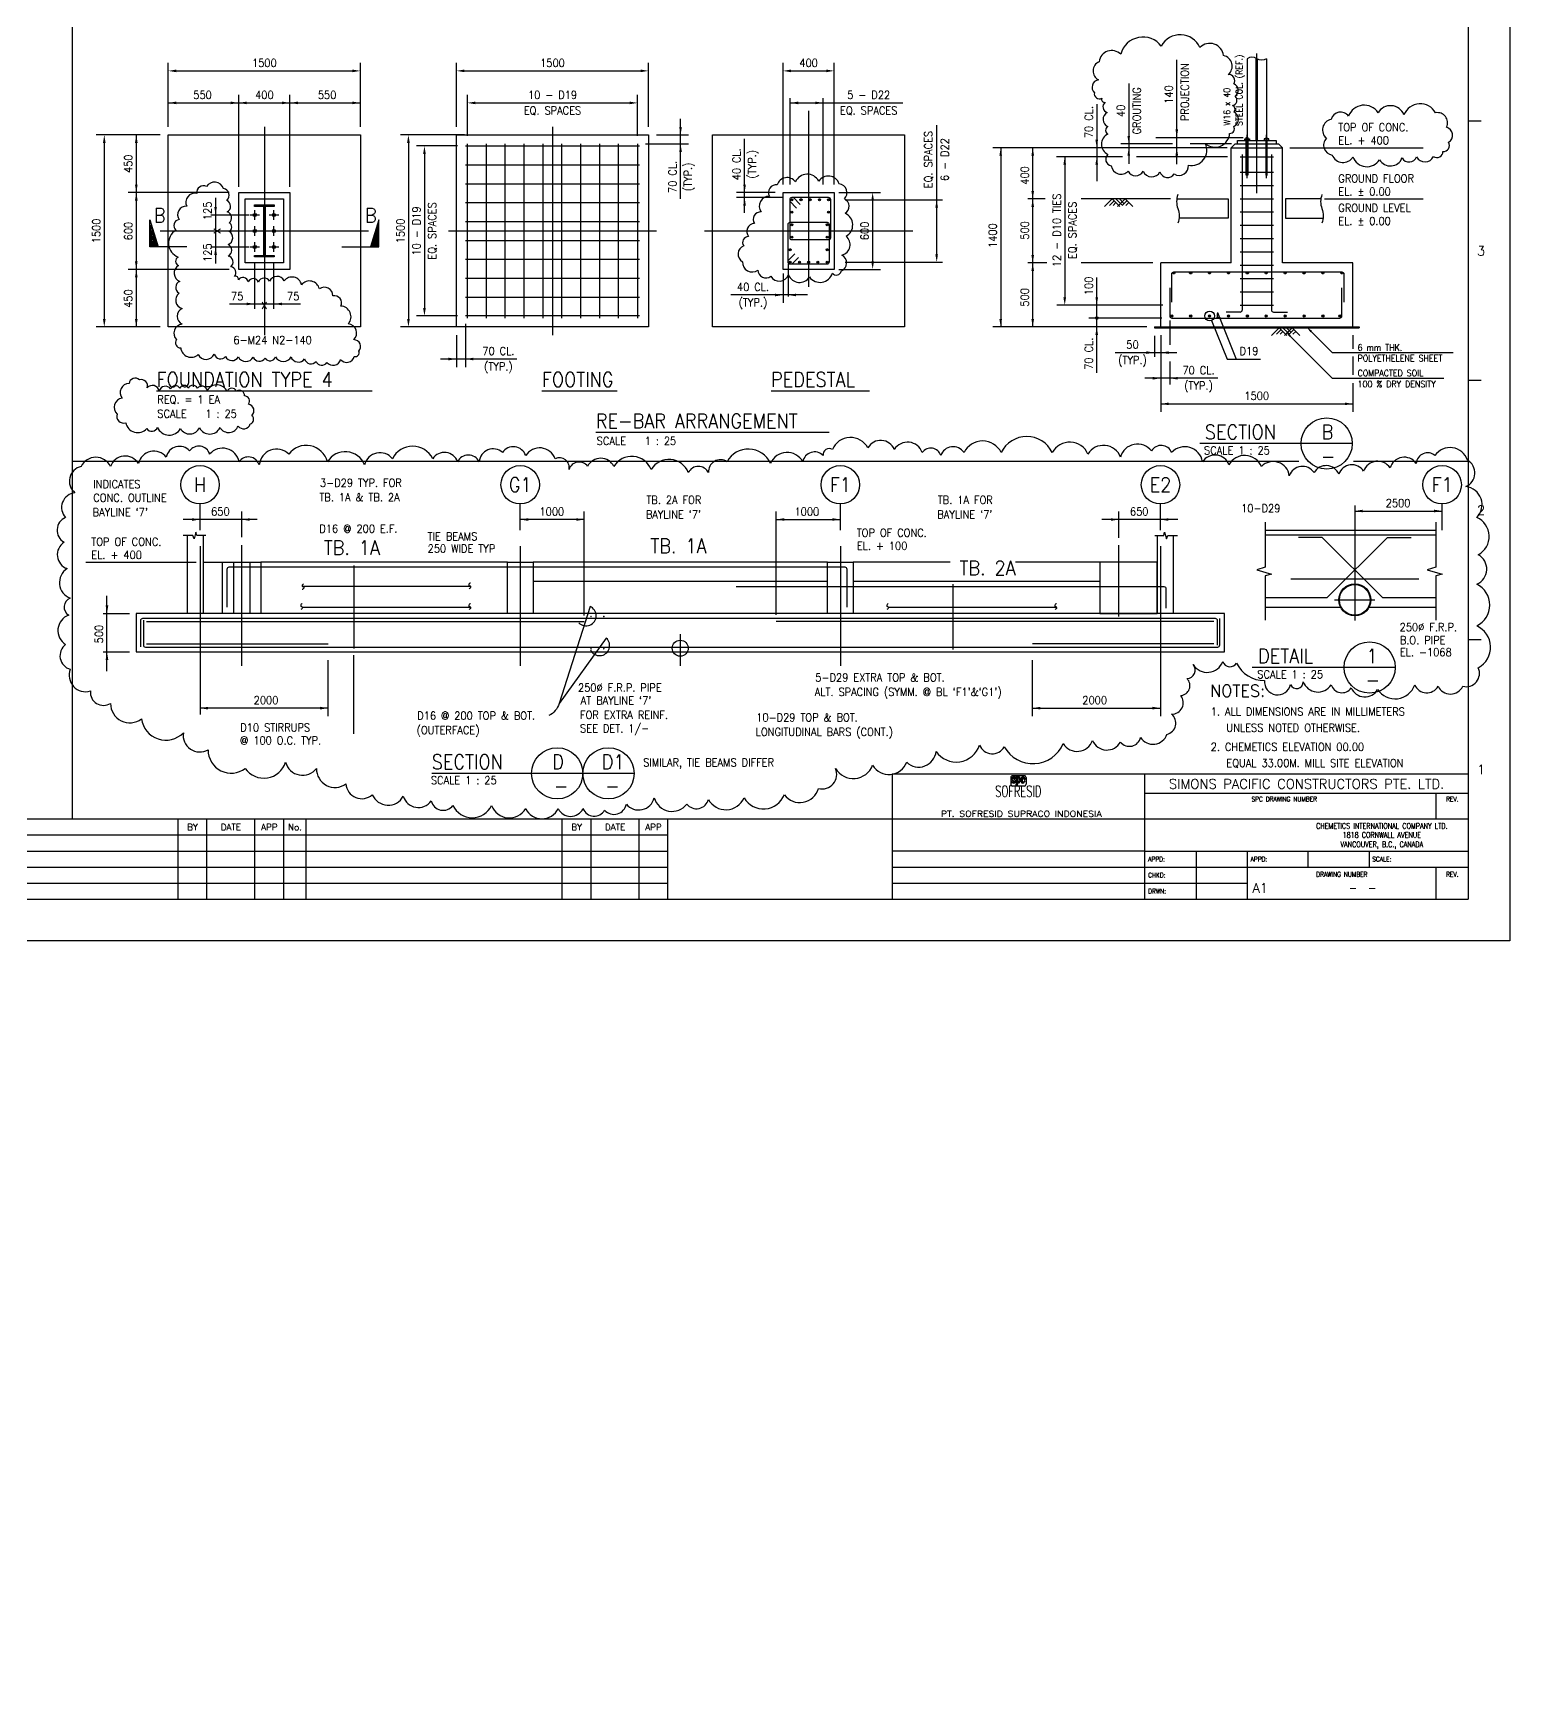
# Model space of a CAD drawing. Extents: x 0 to 84100, y -23336 to 59400.
# Drawn here: x 37971 to 84100, y -23336 to 28351 of the extents above; entities that cross this region are included whole.
import ezdxf
from ezdxf.enums import TextEntityAlignment as Align

# ---------------------------------------------------------------- set-up
doc = ezdxf.new("R2010")
doc.units = 0
doc.header["$LTSCALE"] = 2500
for name, pattern in [('CENTER', [0]), ('HIDDEN', [0]), ('HIDDEN2', [0]), ('PHANTOM', [0]), ('PHANTOM2', [0])]:
    doc.linetypes.add(name, pattern=pattern)
doc.layers.get('0').update_dxf_attribs({"linetype": 'CONTINUOUS'})
for name, color, linetype in [('AS', 7, 'CENTER'), ('BEAM', 7, 'CONTINUOUS'), ('BORDER', 7, 'CONTINUOUS'), ('C-LINE', 7, 'CENTER'), ('CUTLINE', 7, 'CONTINUOUS'), ('DIM', 6, 'CONTINUOUS'), ('REVCLOUD', 7, 'CONTINUOUS'), ('STREAMS', 7, 'CONTINUOUS')]:
    doc.layers.add(name, color=color, linetype=linetype)
doc.styles.get("Standard").update_dxf_attribs({"font": 'romans', "width": 0.8})

msp = doc.modelspace()

# ---------------------------------------------------------------- linework, layer by layer
at = {"color": 0, "linetype": 'PHANTOM2'}
for p, q in [((75890, 27551), (75890, 24891)), ((76499, 27551), (76499, 24891))]:
    msp.add_line(p, q, dxfattribs=at)
at = {"color": 0, "linetype": 'HIDDEN'}
for p, q in [((76175, 24991), (76175, 27562)), ((76215, 24991), (76215, 27539)), ((75595, 24891), (75595, 24991)), ((75595, 24991), (76795, 24991)), ((76795, 24991), (76795, 24891))]:
    msp.add_line(p, q, dxfattribs=at)
at = {"color": 0}
for p, q in [((51475, 24827), (56915, 24827)), ((51539, 19451), (51539, 24891)), ((52129, 19451), (52129, 24891)), ((52719, 19451), (52719, 24891)), ((53309, 19451), (53309, 24891)), ((53900, 19451), (53900, 24891)), ((54490, 19451), (54490, 24891)), ((55080, 19451), (55080, 24891)), ((55671, 19451), (55671, 24891)), ((56261, 19451), (56261, 24891)), ((56851, 24891), (56851, 19451)), ((75395, 24771), (75515, 24891)), ((75515, 24891), (76875, 24891)), ((76995, 24771), (76875, 24891)), ((75395, 24771), (76995, 24771)), ((75395, 21171), (75395, 24771)), ((75675, 24491), (76715, 24491)), ((75739, 24555), (75739, 19699)), ((76651, 24555), (76651, 19699)), ((76995, 21171), (76995, 24771)), ((51475, 24237), (56915, 24237)), ((75675, 24011), (76715, 24011)), ((51475, 23646), (56915, 23646)), ((75675, 23595), (76715, 23595)), ((51475, 23056), (56915, 23056)), ((61817, 22885), (61605, 23097)), ((61931, 22999), (61719, 23211)), ((71593, 22971), (71736, 23114)), ((71706, 22971), (71793, 23058)), ((71976, 22987), (71793, 23171)), ((72033, 23044), (71906, 23171)), ((71993, 22971), (72136, 23114)), ((72106, 22971), (72193, 23058)), ((75675, 23179), (76715, 23179)), ((75675, 22763), (76715, 22763)), ((51475, 22466), (56915, 22466)), ((75675, 22347), (76715, 22347)), ((51475, 21875), (56915, 21875)), ((75675, 21931), (76715, 21931)), ((51475, 21285), (56915, 21285)), ((61767, 21457), (61555, 21245)), ((61881, 21343), (61669, 21131)), ((75675, 21515), (76715, 21515)), ((51475, 20695), (56915, 20695)), ((73195, 19171), (73195, 21171)), ((75395, 21171), (73195, 21171)), ((75675, 21099), (76715, 21099)), ((75675, 20683), (76715, 20683)), ((79195, 21171), (76995, 21171)), ((79195, 19171), (79195, 21171)), ((75675, 20267), (76715, 20267)), ((51475, 20104), (56915, 20104)), ((75675, 19851), (76715, 19851)), ((56915, 19515), (51475, 19515)), ((72995, 19171), (79395, 19171)), ((72995, 19171), (72995, 19147)), ((72995, 19147), (79395, 19147)), ((75675, 19635), (75239, 19635)), ((76715, 19635), (77151, 19635)), ((77193, 18963), (77009, 19147)), ((77249, 19020), (77122, 19147)), ((79395, 19171), (79395, 19147)), ((79395, 19171), (79395, 19147)), ((76809, 18947), (76953, 19090)), ((76922, 18947), (77009, 19034)), ((77209, 18947), (77353, 19090)), ((77322, 18947), (77409, 19034)), ((48563, 17171), (41826, 17171)), ((56211, 17171), (53862, 17171)), ((64097, 17171), (61020, 17171)), ((62839, 15877), (55550, 15877)), ((78236, 12599), (77492, 12599)), ((80116, 10719), (78236, 12599)), ((78393, 10719), (80273, 12599)), ((80273, 12599), (81017, 12599)), ((52786, 11825), (45086, 11825)), ((47993, 11717), (47993, 9126)), ((62786, 11825), (53586, 11825)), ((71286, 11225), (63586, 11225)), ((66701, 11142), (66701, 9102)), ((77255, 11307), (81255, 11307))]:
    msp.add_line(p, q, dxfattribs=at)
at = {"color": 0, "linetype": 'HIDDEN2'}
for p, q in [((66613, 11825), (63586, 11825)), ((71286, 11825), (68654, 11825)), ((62786, 11225), (53586, 11225))]:
    msp.add_line(p, q, dxfattribs=at)
at = {"color": 0}
for points in [[(71648, 24205, 0.625), (72176, 24036, 0.625), (72641, 24036, 0.625), (73170, 24014, 0.625), (73614, 23951, 0.625), (74057, 24226, 0.625), (74586, 24902, 0.625), (75346, 25219, 0.625), (75473, 25430, 0.625), (75473, 25895, 0.625), (75431, 26085, 0.625), (75516, 26381, 0.625), (75473, 26761, 0.625), (75304, 27057, 0.625), (75156, 27648, 0.625), (74417, 27902, 0.625), (73212, 27944, 0.625), (71944, 27690, 0.625), (71268, 27458, 0.625), (71247, 26888, 0.625), (71120, 26486, 0.625), (71352, 26317, 0.625), (71458, 26190, 0.625), (71521, 25874, 0.625), (71542, 25430, 0.625), (71542, 25197, 0.625), (71542, 24564, 0.625)], [(81187, 24485, 0.625), (81710, 24496, 0.625), (82005, 24655, 0.625), (82187, 24939, 0.625), (82119, 25417, 0.625), (81778, 25860, 0.625), (80789, 25803, 0.625), (79982, 25860, 0.625), (79061, 25758, 0.625), (78516, 25655, 0.625), (78368, 25064, 0.625), (78550, 24542, 0.625), (79198, 24485, 0.625), (80027, 24394, 0.625), (80732, 24451, 0.625)], [(61669, 21899), (62821, 21899, 0.414214), (62885, 21963), (62885, 23147, 0.414214), (62821, 23211), (61669, 23211, 0.414214), (61605, 23147), (61605, 21963, 0.414214)], [(61619, 22443), (62771, 22443, -0.414214), (62835, 22379), (62835, 21195, -0.414214), (62771, 21131), (61619, 21131, -0.414214), (61555, 21195), (61555, 22379, -0.414214)]]:
    msp.add_lwpolyline(points, format="xyb", close=True, dxfattribs=at)
at = {"color": 0, "linetype": 'PHANTOM2'}
msp.add_lwpolyline([(76499, 27551, -0.286168), (76195, 27551, 0.286168), (75890, 27551, 0.286168)], format="xyb", dxfattribs=at)
at = {"color": 0}
for points in [[(48195, 25171), (48195, 19171), (42195, 19171), (42195, 25171)], [(57195, 25171), (57195, 19171), (51195, 19171), (51195, 25171)], [(65195, 25171), (65195, 19171), (59195, 19171), (59195, 25171)], [(75962, 24995), (75818, 24995), (75818, 25043), (75962, 25043)], [(75866, 23909), (75866, 25091), (75914, 25091), (75914, 23909)], [(76427, 24995), (76571, 24995), (76571, 25043), (76427, 25043)], [(76523, 23909), (76523, 25091), (76475, 25091), (76475, 23909)], [(44395, 23371), (45995, 23371), (45995, 20971), (44395, 20971)], [(61395, 23371), (62995, 23371), (62995, 20971), (61395, 20971)], [(44890, 21358), (44890, 21402), (45175, 21402), (45175, 22939), (44890, 22939), (44890, 22984), (45499, 22984), (45499, 22939), (45215, 22939), (45215, 21402), (45499, 21402), (45499, 21358)], [(41844, 21696), (41644, 21696), (41644, 22353)], [(48545, 21696), (48745, 21696), (48745, 22353)], [(41810, 21721), (41669, 21721), (41669, 22185)], [(41776, 21746), (41694, 21746), (41694, 22017)], [(41743, 21771), (41719, 21771), (41719, 21849)], [(48579, 21721), (48720, 21721), (48720, 22185)], [(48613, 21746), (48695, 21746), (48695, 22017)], [(48647, 21771), (48670, 21771), (48670, 21849)], [(45086, 10225), (43886, 10225), (43886, 11825), (45086, 11825)], [(53586, 11825), (53586, 10225), (52786, 10225), (52786, 11825)], [(63586, 11825), (63586, 10225), (62786, 10225), (62786, 11825)], [(71286, 10225), (73086, 10225), (73086, 11825), (71286, 11825)], [(41186, 9025), (75186, 9025), (75186, 10225), (41186, 10225)]]:
    msp.add_lwpolyline(points, close=True, dxfattribs=at)
for points in [[(73727, 23305, 0.175093), (73727, 22871, -0.175721), (73727, 22413)], [(78227, 23305, 0.175093), (78227, 22871, -0.175721), (78227, 22413)], [(73539, 19951), (73539, 20827, -0.414214), (73603, 20891), (78851, 20891, -0.414214), (78915, 20827), (78915, 19951)], [(73475, 20391), (73475, 19515, 0.414214), (73539, 19451), (78787, 19451, 0.414214), (78851, 19515), (78851, 20391)], [(44036, 10425), (44036, 11611, -0.414214), (44100, 11675), (63322, 11675, -0.414214), (63386, 11611), (63386, 10425)], [(46421, 11146, 0.125458), (46392, 11132, 0.128154), (46374, 11106, 0.474289), (46400, 11062, -0.452031), (46428, 11017, -0.127274), (46410, 10988, -0.126124), (46380, 10970)], [(51630, 11175, 0.125458), (51601, 11160, 0.128154), (51582, 11134, 0.474289), (51608, 11090, -0.452031), (51637, 11046, -0.127274), (51619, 11016, -0.126124), (51589, 10998)], [(59934, 11065), (73292, 11065, -0.414214), (73356, 11001), (73356, 10385)], [(46379, 10525, 0.125458), (46349, 10510, 0.128154), (46331, 10484, 0.474289), (46357, 10440, -0.452031), (46385, 10396, -0.127274), (46368, 10366, -0.126124), (46338, 10348)], [(51630, 10525, 0.125458), (51601, 10510, 0.128154), (51582, 10484, 0.474289), (51608, 10440, -0.452031), (51637, 10396, -0.127274), (51619, 10366, -0.126124), (51589, 10348)], [(64684, 10525, 0.125458), (64655, 10510, 0.128154), (64636, 10484, 0.474289), (64662, 10440, -0.452031), (64691, 10396, -0.127274), (64673, 10366, -0.126124), (64643, 10348)], [(69935, 10525, 0.125458), (69906, 10510, 0.128154), (69888, 10484, 0.474289), (69914, 10440, -0.452031), (69942, 10396, -0.127274), (69924, 10366, -0.126124), (69894, 10348)], [(76460, 10719), (78393, 10719, 0.473589)], [(80116, 10719), (81785, 10719, 0.473589)], [(41336, 9185), (41336, 10011, -0.414214), (41400, 10075), (74892, 10075, -0.414214), (74956, 10011), (74956, 9235)], [(41416, 10015), (41416, 9239, 0.414214), (41480, 9175), (74972, 9175, 0.414214), (75036, 9239), (75036, 10065)], [(68567, 5153, 0.414214), (68511, 5097, 0.414214)], [(68511, 4890, 0.414214), (68567, 4834, 0.414214)], [(68542, 5083, 0.26498), (68552, 5039, 0.26498)], [(68599, 5122, 0.349597), (68542, 5083, 0.349597)], [(68542, 4941, 0.150766), (68601, 4925, 0.150766)], [(68550, 4988, 0.425066), (68610, 4956, 0.425066)], [(68651, 5057, 0.393634), (68592, 5091, 0.643417), (68586, 5072, 0.643417)], [(68657, 5107, 0.154381), (68599, 5122, 0.154381)], [(68601, 4925, 0.349597), (68659, 4964, 0.349597)], [(68610, 4956, 0.579326), (68615, 4975, 0.639096)], [(68659, 4964, 0.26498), (68648, 5008, 0.26498)], [(68670, 4868, 0.207093), (68674, 4877, 0.207093)], [(68723, 5098, 0.026514), (68713, 5096, 0.024362)], [(68750, 4927, 0.031833), (68713, 4927, 0.031119)], [(68750, 5122, 0.083639), (68714, 5109, 0.083639)], [(68714, 4959, 0.613778), (68739, 4946, 0.613778)], [(68714, 4876, 0.207392), (68718, 4868, 0.207392)], [(68734, 5097, 0.153806), (68723, 5098, 0.153806)], [(68739, 4946, 0.087388), (68744, 4951, 0.087388)], [(68759, 5078, 0.14965), (68742, 5093, 0.14965)], [(68744, 4951, 0.341258), (68759, 5078, 0.341258)], [(68764, 5120, 0.153806), (68750, 5122, 0.153806)], [(68750, 4927, 0.213092), (68775, 4936, 0.213092)], [(68795, 5097, 0.14965), (68774, 5115, 0.14965)], [(68775, 4936, 0.347223), (68795, 5097, 0.347223)], [(68891, 5123, 0.332128), (68824, 5050, 0.332128)], [(68824, 5050, 0.054137), (68832, 4969, 0.054137)], [(68832, 4969, 0.047892), (68834, 4960, 0.047892)], [(68840, 4946, 0.150187), (68849, 4936, 0.150187)], [(68849, 4936, 0.338357), (68922, 4941, 0.338357)], [(68869, 5082, 0.114389), (68874, 4966, 0.117839)], [(68919, 5088, 0.599138), (68869, 5082, 0.795552)], [(68874, 4966, 0.447603), (68908, 4962, 0.447603)], [(68962, 5063, 0.326494), (68891, 5123, 0.338152)], [(68908, 4962, 0.098799), (68947, 4996, 0.098799)], [(68919, 5063, 0.101518), (68919, 5088, 0.101518)], [(68919, 5063, 1.225978), (68962, 5063, 1.225978)], [(68922, 4941, 0.071671), (68958, 4993, 0.071671)], [(68989, 5097, 0.414214), (68933, 5153, 0.414214)], [(68933, 4834, 0.414214), (68989, 4890, 0.414214)]]:
    msp.add_lwpolyline(points, format="xyb", dxfattribs=at)
at = {"color": 0, "linetype": 'HIDDEN'}
msp.add_lwpolyline([(44595, 23171), (45795, 23171), (45795, 21171), (44595, 21171)], close=True, dxfattribs=at)
at = {"color": 0}
for points in [[(71440, 22931), (71680, 23171), (71920, 22931)], [(71840, 22931), (72080, 23171), (72320, 22931)], [(42770, 21671), (41619, 21671), (41619, 22521), (41878, 21671)], [(47619, 21671), (48770, 21671), (48770, 22521), (48512, 21671)], [(76656, 18907), (76896, 19147), (77136, 18907)], [(77056, 18907), (77296, 19147), (77536, 18907)], [(81785, 12819), (76460, 12819)], [(76460, 12679), (81785, 12679)], [(46381, 11075), (51633, 11075)], [(46381, 10425), (51633, 10425)], [(64686, 10425), (69938, 10425)], [(76460, 10419), (78810, 10419)], [(79700, 10419), (81785, 10419)], [(41515, 9975), (55186, 9975)], [(74857, 9975), (61186, 9975)], [(41516, 9275), (47186, 9275)], [(74856, 9275), (69186, 9275)], [(68511, 5097), (68511, 4890)], [(68551, 4987), (68541, 4987)], [(68542, 4988), (68542, 4940)], [(68552, 5039), (68566, 5024)], [(68566, 5023), (68615, 4974)], [(68933, 5153), (68567, 5153)], [(68933, 4834), (68567, 4834)], [(68635, 5024), (68586, 5073)], [(68648, 5008), (68635, 5024)], [(68657, 5108), (68651, 5057)], [(68714, 5123), (68661, 5091)], [(68662, 5091), (68674, 5080)], [(68662, 4860), (68670, 4868)], [(68726, 4860), (68662, 4860)], [(68674, 5080), (68674, 4877)], [(68714, 5124), (68714, 5108)], [(68714, 5096), (68714, 4959)], [(68714, 4927), (68714, 4876)], [(68726, 4860), (68718, 4868)], [(68734, 5097), (68742, 5093)], [(68764, 5120), (68774, 5115)], [(68834, 4960), (68840, 4946)], [(68947, 4996), (68958, 4993)], [(68989, 5097), (68989, 4890)]]:
    msp.add_lwpolyline(points, dxfattribs=at)
at = {"color": 0, "linetype": 'HIDDEN'}
for points in [[(73695, 23171), (75295, 23171), (75295, 22571), (73764, 22571)], [(78195, 23171), (77095, 23171), (77095, 22571), (78264, 22571)]]:
    msp.add_lwpolyline(points, dxfattribs=at)
at = {"color": 0, "const_width": 24.8}
for points in [[(55385, 10128, 1), (55410, 10128, 1)], [(55785, 10128, 1), (55810, 10128, 1)], [(55385, 9121, -1), (55410, 9121, -1)], [(55785, 9121, -1), (55810, 9121, -1)]]:
    msp.add_lwpolyline(points, format="xyb", close=True, dxfattribs=at)
at = {"color": 0, "linetype": 'PHANTOM'}
for points in [[(57985, -11336)], [(62521, -11336)], [(66415, -11336)], [(55758, -12679)], [(67758, -12679)], [(55758, -16573)], [(67758, -16573)], [(55758, -21109)], [(67758, -21109)], [(57985, -23336)], [(62521, -23336)], [(66415, -23336)]]:
    msp.add_lwpolyline(points, dxfattribs=at)
at = {"color": 0}
for centre, radius in [((61669, 23147), 32), ((61669, 23147), 32), ((61669, 22756), 32), ((61669, 22756), 32), ((61669, 23147), 17), ((61669, 23147), 17), ((61669, 22756), 17), ((61669, 22756), 17), ((61957, 23147), 32), ((61957, 23147), 32), ((61957, 23147), 17), ((61957, 23147), 17), ((62245, 23147), 32), ((62245, 23147), 32), ((62245, 23147), 17), ((62245, 23147), 17), ((62533, 23147), 32), ((62533, 23147), 32), ((62533, 23147), 17), ((62533, 23147), 17), ((62821, 23147), 32), ((62821, 23147), 32), ((62821, 22756), 32), ((62821, 22756), 32), ((62821, 23147), 17), ((62821, 23147), 17), ((62821, 22756), 17), ((62821, 22756), 17), ((44895, 22671), 50), ((45494, 22671), 50), ((61669, 22366), 32), ((61669, 22366), 32), ((61669, 22366), 17), ((61669, 22366), 17), ((62771, 22366), 32), ((62771, 22366), 32), ((62771, 22366), 17), ((62771, 22366), 17), ((44895, 22171), 50), ((44895, 21671), 50), ((45494, 22171), 50), ((45494, 21671), 50), ((61669, 21976), 32), ((61669, 21976), 32), ((61669, 21976), 17), ((61669, 21976), 17), ((62771, 21976), 32), ((62771, 21976), 32), ((62771, 21976), 17), ((62771, 21976), 17), ((61619, 21585), 32), ((61619, 21585), 32), ((61619, 21195), 32), ((61619, 21195), 32), ((61619, 21585), 17), ((61619, 21585), 17), ((61619, 21195), 17), ((61619, 21195), 17), ((61907, 21195), 32), ((61907, 21195), 32), ((61907, 21195), 17), ((61907, 21195), 17), ((62195, 21195), 32), ((62195, 21195), 32), ((62195, 21195), 17), ((62195, 21195), 17), ((62483, 21195), 32), ((62483, 21195), 32), ((62483, 21195), 17), ((62483, 21195), 17), ((62771, 21585), 32), ((62771, 21585), 32), ((62771, 21195), 32), ((62771, 21195), 32), ((62771, 21585), 17), ((62771, 21585), 17), ((62771, 21195), 17), ((62771, 21195), 17), ((73603, 20859), 32), ((73603, 20859), 12), ((74128, 20859), 32), ((74128, 20859), 12), ((74718, 20859), 32), ((74718, 20859), 12), ((75309, 20859), 32), ((75309, 20859), 12), ((75899, 20859), 32), ((75899, 20859), 12), ((76489, 20859), 32), ((76489, 20859), 12), ((77080, 20859), 32), ((77080, 20859), 12), ((77670, 20859), 32), ((77670, 20859), 12), ((78260, 20859), 32), ((78260, 20859), 12), ((78851, 20859), 32), ((78851, 20859), 12), ((74719, 19515), 152), ((73539, 19515), 32), ((73539, 19515), 12), ((74129, 19515), 32), ((74129, 19515), 12), ((74719, 19515), 32), ((74719, 19515), 12), ((75309, 19515), 32), ((75309, 19515), 12), ((75900, 19515), 32), ((75900, 19515), 12), ((76490, 19515), 32), ((76490, 19515), 12), ((77080, 19515), 32), ((77080, 19515), 12), ((77671, 19515), 32), ((77671, 19515), 12), ((78261, 19515), 32), ((78261, 19515), 12), ((78787, 19515), 32), ((78787, 19515), 12), ((43186, 14243), 600), ((53186, 14243), 600), ((63186, 14243), 600), ((73186, 14243), 600), ((81983, 14243), 600)]:
    msp.add_circle(centre, radius, dxfattribs=at)
for centre, radius, start, end in [((75675, 19699), 64, 270, 0), ((76715, 19699), 64, 180, 270), ((68669, 5024), 104, 314.555, 314.5571)]:
    msp.add_arc(centre, radius, start, end, dxfattribs=at)
at = {"layer": 'AS', "color": 0}
for p, q in [((76195, 23353), (76195, 27715)), ((62195, 25921), (62195, 20421)), ((45195, 25421), (45195, 18921)), ((54195, 25421), (54195, 18921)), ((75890, 23816), (75890, 25171)), ((76499, 23816), (76499, 25171)), ((41945, 22171), (48445, 22171)), ((50945, 22171), (57445, 22171)), ((58945, 22171), (65445, 22171)), ((43186, 12325), (43186, 7070)), ((44486, 8586), (44486, 12355)), ((53186, 12325), (53186, 8586)), ((63186, 12325), (63186, 8586)), ((73186, 12325), (73186, 7018)), ((58186, 9573), (58186, 8586))]:
    msp.add_line(p, q, dxfattribs=at)
at = {"layer": 'AS', "color": 0, "linetype": 'HIDDEN'}
msp.add_line((71886, 10125), (71886, 12355), dxfattribs=at)
at = {"layer": 'BEAM', "color": 0, "linetype": 'HIDDEN2'}
for p, q in [((42786, 12663), (42786, 10225)), ((43286, 12663), (43286, 10225)), ((43286, 11825), (43886, 11825))]:
    msp.add_line(p, q, dxfattribs=at)
at = {"layer": 'BEAM', "color": 0}
for p, q in [((73086, 12663), (73086, 10225)), ((73586, 12663), (73586, 10225)), ((44236, 11825), (44236, 10225)), ((44736, 11825), (44736, 10225))]:
    msp.add_line(p, q, dxfattribs=at)
for points in [[(43362, 12662), (43086, 12662), (43057, 12765), (43001, 12555), (42957, 12662), (42656, 12662)], [(73010, 12662), (73287, 12662), (73315, 12765), (73371, 12555), (73415, 12662), (73717, 12662)]]:
    msp.add_lwpolyline(points, dxfattribs=at)
at = {"layer": 'BORDER', "color": 0}
for p, q in [((82800, 58100), (82800, 1300)), ((83200, 25600), (82800, 25600)), ((83200, 17500), (82800, 17500)), ((83200, 9400), (82800, 9400)), ((64800, 5200), (64800, 1300)), ((82800, 5200), (64800, 5200)), ((72700, 1300), (72700, 5200)), ((82800, 4600), (72700, 4600)), ((81800, 3800), (81800, 4600)), ((82800, 3800), (2600, 3800)), ((42500, 1300), (42500, 3800)), ((43400, 1300), (43400, 3800)), ((44900, 1300), (44900, 3800)), ((45800, 1300), (45800, 3800)), ((46500, 1300), (46500, 3800)), ((54500, 1300), (54500, 3800)), ((55400, 1300), (55400, 3800)), ((56900, 1300), (56900, 3800)), ((57800, 1300), (57800, 3800)), ((57800, 3300), (2600, 3300)), ((2600, 2800), (57800, 2800)), ((72700, 2800), (64800, 2800)), ((72700, 2800), (82800, 2800)), ((74300, 2800), (74300, 1300)), ((75900, 2300), (75900, 2800)), ((77800, 2300), (77800, 2800)), ((79700, 2800), (79700, 2300)), ((2600, 2300), (57800, 2300)), ((64800, 2300), (75900, 2300)), ((75900, 2300), (82800, 2300)), ((75900, 1300), (75900, 2300)), ((81800, 1300), (81800, 2300)), ((2600, 1800), (57800, 1800)), ((64800, 1800), (75900, 1800)), ((2600, 1300), (82800, 1300))]:
    msp.add_line(p, q, dxfattribs=at)
at = {"layer": 'C-LINE', "color": 0}
for p, q in [((79255, 13596), (79255, 10000)), ((78621, 10647), (79885, 10647))]:
    msp.add_line(p, q, dxfattribs=at)
at = {"layer": 'CUTLINE', "color": 0}
msp.add_lwpolyline([(0, 0), (0, 59400), (84100, 59400), (84100, 0)], close=True, dxfattribs=at)
at = {"layer": 'DIM', "color": 0}
for p, q in [((39195, 34700), (39195, 3800)), ((42195, 25421), (42195, 27421)), ((48195, 25421), (48195, 27421)), ((51195, 25421), (51195, 27421)), ((57195, 25421), (57195, 27421)), ((61395, 23621), (61395, 27421)), ((62995, 23621), (62995, 27421)), ((73695, 24254), (73695, 27513)), ((42445, 27171), (47945, 27171)), ((51445, 27171), (56945, 27171)), ((61645, 27171), (62745, 27171)), ((44395, 23551), (44395, 26421)), ((45995, 23551), (45995, 26421)), ((51539, 25141), (51539, 26421)), ((56851, 25141), (56851, 26421)), ((72195, 26781), (72195, 24271)), ((42195, 26171), (48195, 26171)), ((51789, 26171), (56601, 26171)), ((61619, 23621), (61619, 26318)), ((61619, 26171), (65141, 26171)), ((62651, 23621), (62651, 26318)), ((71195, 26127), (71195, 23729)), ((58195, 23171), (58195, 25671)), ((66195, 21315), (66195, 25475)), ((41945, 25171), (39945, 25171)), ((40195, 24921), (40195, 19421)), ((41195, 25171), (41195, 19171)), ((51445, 25171), (49445, 25171)), ((49695, 24921), (49695, 19421)), ((51225, 24827), (49945, 24827)), ((57101, 24891), (58445, 24891)), ((57445, 25171), (58445, 25171)), ((60195, 22738), (60195, 25050)), ((73557, 24891), (71945, 24891)), ((73037, 25091), (75766, 25091)), ((75400, 24891), (74115, 24891)), ((50195, 24577), (50195, 19765)), ((75272, 24771), (67945, 24771)), ((68195, 24771), (68195, 19171)), ((69195, 19171), (69195, 24771)), ((72000, 24491), (69936, 24491)), ((70195, 24491), (70195, 20101)), ((75276, 24491), (72440, 24491)), ((77222, 24771), (81389, 24771)), ((44095, 23371), (40945, 23371)), ((61145, 23371), (59945, 23371)), ((63135, 23371), (64445, 23371)), ((43671, 23207), (43671, 21154)), ((44895, 22521), (44895, 22821)), ((45494, 22521), (45494, 22821)), ((61369, 23211), (59945, 23211)), ((63333, 23147), (66377, 23147)), ((64195, 23121), (64195, 21221)), ((69582, 23171), (69042, 23171)), ((73501, 23171), (70707, 23171)), ((78307, 23171), (81389, 23171)), ((43525, 22671), (44712, 22671)), ((44745, 22671), (45045, 22671)), ((44895, 22021), (44895, 22321)), ((45344, 22671), (45644, 22671)), ((45494, 22021), (45494, 22321)), ((43549, 22171), (44074, 22171)), ((44745, 22171), (45045, 22171)), ((44895, 21521), (44895, 21821)), ((45344, 22171), (45644, 22171)), ((45494, 21521), (45494, 21821)), ((43525, 21671), (44712, 21671)), ((44745, 21671), (45045, 21671)), ((45344, 21671), (45644, 21671)), ((63333, 21195), (66377, 21195)), ((44095, 20971), (40945, 20971)), ((44895, 19736), (44895, 21191)), ((45494, 19736), (45494, 21191)), ((61395, 20841), (61395, 19921)), ((61555, 21145), (61555, 20121)), ((63135, 20971), (64445, 20971)), ((69634, 21171), (69042, 21171)), ((72945, 21171), (70703, 21171)), ((71195, 17743), (71195, 20714)), ((62165, 20171), (59763, 20171)), ((44111, 19892), (46324, 19892)), ((73257, 19851), (69945, 19851)), ((41945, 19171), (39945, 19171)), ((51445, 19171), (49445, 19171)), ((51225, 19515), (49945, 19515)), ((51475, 19265), (51475, 17921)), ((72763, 19171), (67945, 19171)), ((73225, 19451), (70945, 19451)), ((73475, 19372), (73475, 18619)), ((74774, 19373), (75266, 18171)), ((74965, 19620), (75550, 18171)), ((51195, 18921), (51195, 17921)), ((72995, 18897), (72995, 18241)), ((73195, 18921), (73195, 16521)), ((77234, 18888), (78551, 17571)), ((77893, 19029), (78551, 18371)), ((79195, 18921), (79195, 18487)), ((53083, 18171), (50695, 18171)), ((71769, 18371), (73695, 18371)), ((75266, 18171), (76311, 18171)), ((78551, 18371), (82328, 18371)), ((79195, 18247), (79195, 17681)), ((73475, 18090), (73475, 17370)), ((74975, 17571), (72695, 17571)), ((78551, 17571), (82033, 17571)), ((79195, 17419), (79195, 16521)), ((73195, 16771), (79195, 16771)), ((79177, 15532), (74413, 15532)), ((77510, 14971), (39195, 14971)), ((82800, 14971), (79217, 14971)), ((43186, 12825), (43186, 13643)), ((53186, 12825), (53186, 13643)), ((63186, 12825), (63186, 13643)), ((73186, 12825), (73186, 13643)), ((81983, 12825), (81983, 13643)), ((44973, 13158), (42654, 13158)), ((44486, 12605), (44486, 13408)), ((55186, 13158), (53186, 13158)), ((55186, 10156), (55186, 13408)), ((61186, 10179), (61186, 13408)), ((61186, 13158), (63186, 13158)), ((73724, 13158), (71357, 13158)), ((71886, 12590), (71886, 13408)), ((79256, 13423), (81983, 13423)), ((39619, 11825), (43064, 11825)), ((40279, 8419), (40279, 10775)), ((40158, 10225), (40986, 10225)), ((40158, 9025), (40986, 9025)), ((47993, 6467), (47993, 8923)), ((47186, 7016), (47186, 8769)), ((69186, 7016), (69186, 8769)), ((80518, 8538), (76053, 8538)), ((47186, 7266), (43186, 7266)), ((69186, 7266), (73186, 7266)), ((56742, 5229), (50421, 5229))]:
    msp.add_line(p, q, dxfattribs=at)
for points, format in [([(44846, 21633, 0, 100, 0), (44660, 21397, 0, 0, 0), (43468, 19885, 0, 0, 0.617215), (44002, 18743, 0, 0, 0.703867)], "xyseb"), ([(45579, 11677, 0, 100, 0), (45669, 11963, 0, 0, 0), (46411, 14325, 0, 0, 0), (46811, 14325, 0, 0, 0)], "xyseb"), ([(78065, 11320, 0, 100, 0), (77978, 11607, 0, 0, 0), (77502, 13161, 0, 0, 0.267759), (77151, 13489, 0, 0, -15.063082)], "xyseb"), ([(42783, 12564, 0, 100, 0), (42567, 12771, 0, 0, 0), (42060, 13257, 0, 0, 0.159769), (41812, 13376, 0, 0, -0.930722)], "xyseb"), ([(50292, 10445, 0, 100, 0), (50242, 10741, 0, 0, 0), (49876, 12893, 0, 0, 0), (49626, 12893, 0, 0, 0)], "xyseb"), ([(60763, 11227, 0, 100, 0), (60659, 11508, 0, 0, 0), (60277, 12535, 0, 0, 0.289509), (59252, 13317, 0, 0, -3.127513)], "xyseb"), ([(69780, 11835, 0, 100, 0), (69616, 12087, 0, 0, 0), (69076, 12914, 0, 0, 0.218883), (68443, 13313, 0, 0, 834.481626)], "xyseb"), ([(66186, 11222, 0, 100, 0), (66076, 11501, 0, 0, 0), (65806, 12187, 0, 0, 0.313108), (65577, 12339, 0, 0, -1.379808)], "xyseb"), ([(50185, 11075, 0, 100, 0), (50135, 11370, 0, 0, 0), (50058, 11825, 0, 0, 0)], "xyseb"), ([(55018, 9934, 1.219804), (55367, 10444), (54404, 7409, -0.201708), (54084, 7033, 11.527389)], "xyb"), ([(59392, 10074, 0, 100, 0), (59451, 9780, 0, 0, 0), (59973, 7181, 0, 0, 0.56583)], "xyseb"), ([(68417, 9978, 0, 100, 0), (68298, 9703, 0, 0, 0), (67747, 8433, 0, 0, -0.370959), (67407, 8268, 0, 0, -0.1429)], "xyseb"), ([(79552, 10226, 0, 100, 0), (79816, 10085, 0, 0, 0), (80229, 9864, 0, 0, 0.115511), (80507, 9790, 0, 0, 0.721283)], "xyseb"), ([(55381, 9085, 1.219804), (55876, 9455), (54404, 7409, -6.354442)], "xyb"), ([(69210, 9267, 0, 100, 0), (68957, 9106, 0, 0, 0), (67933, 8453, 0, 0, -0.114448), (67407, 8268, 0, 0, -6.292237)], "xyseb"), ([(58356, 8917, 0, 100, 0), (58491, 8649, 0, 0, 0), (58849, 7932, 0, 0, -0.495076), (58411, 7039, 0, 0, -1.816375)], "xyseb"), ([(58740, 9154, 0, 100, 0), (58899, 8900, 0, 0, 0), (59973, 7181, 0, 0, 0.261518), (60348, 6975, 0, 0, 1.055221)], "xyseb"), ([(47994, 6666, 0, 100, 0), (47694, 6666, 0, 0, 0), (47011, 6666, 0, 0, 0)], "xyseb")]:
    msp.add_lwpolyline(points, format=format, dxfattribs=at)
for points in [[(74965, 19620), (74965, 19620), (74958, 19572), (74954, 19536), (74956, 19510), (74964, 19490), (74981, 19475), (75008, 19464), (75046, 19453), (75098, 19441), (74942, 19476), (75098, 19441)], [(76460, 13070), (76460, 11674), (76194, 11589), (76654, 11456), (76460, 11396), (76460, 10017)], [(81785, 13070), (81785, 11674), (81519, 11589), (81979, 11456), (81785, 11396), (81785, 10017)]]:
    msp.add_lwpolyline(points, dxfattribs=at)
for centre, radius in [((71195, 19451), 42.5), ((78377, 15532), 800), ((79255, 10647), 500), ((79255, 10647), 480), ((58186, 9139), 250), ((79718, 8538), 800), ((54342, 5229), 800), ((55942, 5229), 800)]:
    msp.add_circle(centre, radius, dxfattribs=at)
for points in [[(42445, 27212), (42445, 27129), (42195, 27171)], [(47945, 27212), (47945, 27129), (48195, 27171)], [(51445, 27212), (51445, 27129), (51195, 27171)], [(56945, 27212), (56945, 27129), (57195, 27171)], [(61645, 27212), (61645, 27129), (61395, 27171)], [(62745, 27212), (62745, 27129), (62995, 27171)], [(42445, 26212), (42445, 26129), (42195, 26171)], [(44145, 26212), (44145, 26129), (44395, 26171)], [(44645, 26212), (44645, 26129), (44395, 26171)], [(45745, 26212), (45745, 26129), (45995, 26171)], [(46245, 26212), (46245, 26129), (45995, 26171)], [(47945, 26212), (47945, 26129), (48195, 26171)], [(51789, 26212), (51789, 26129), (51539, 26171)], [(56601, 26212), (56601, 26129), (56851, 26171)], [(61869, 26212), (61869, 26129), (61619, 26171)], [(62401, 26212), (62401, 26129), (62651, 26171)], [(58153, 25421), (58236, 25421), (58195, 25171)], [(73653, 25341), (73736, 25341), (73695, 25091)], [(40153, 24921), (40236, 24921), (40195, 25171)], [(41153, 24921), (41236, 24921), (41195, 25171)], [(49653, 24921), (49736, 24921), (49695, 25171)], [(50153, 24577), (50236, 24577), (50195, 24827)], [(58153, 24641), (58236, 24641), (58195, 24891)], [(71153, 25021), (71236, 25021), (71195, 24771)], [(72153, 25141), (72236, 25141), (72195, 24891)], [(68153, 24521), (68236, 24521), (68195, 24771)], [(69153, 24521), (69236, 24521), (69195, 24771)], [(70153, 24241), (70236, 24241), (70195, 24491)], [(71153, 24241), (71236, 24241), (71195, 24491)], [(72153, 24521), (72236, 24521), (72195, 24771)], [(73653, 24521), (73736, 24521), (73695, 24771)], [(41153, 23621), (41236, 23621), (41195, 23371)], [(41153, 23121), (41236, 23121), (41195, 23371)], [(60236, 23621), (60153, 23621), (60195, 23371)], [(64153, 23121), (64236, 23121), (64195, 23371)], [(69153, 23421), (69236, 23421), (69195, 23171)], [(43630, 22921), (43713, 22921), (43671, 22671)], [(60236, 22961), (60153, 22961), (60195, 23211)], [(66236, 22897), (66153, 22897), (66195, 23147)], [(69153, 22921), (69236, 22921), (69195, 23171)], [(41153, 21221), (41236, 21221), (41195, 20971)], [(43630, 21421), (43713, 21421), (43671, 21671)], [(64153, 21221), (64236, 21221), (64195, 20971)], [(66236, 21445), (66153, 21445), (66195, 21195)], [(69153, 21421), (69236, 21421), (69195, 21171)], [(41153, 20721), (41236, 20721), (41195, 20971)], [(69153, 20921), (69236, 20921), (69195, 21171)], [(61145, 20212), (61145, 20129), (61395, 20171)], [(61805, 20212), (61805, 20129), (61555, 20171)], [(44645, 19933), (44645, 19850), (44895, 19892)], [(45744, 19933), (45744, 19850), (45494, 19892)], [(50153, 19765), (50236, 19765), (50195, 19515)], [(70153, 20101), (70236, 20101), (70195, 19851)], [(71153, 20101), (71236, 20101), (71195, 19851)], [(40153, 19421), (40236, 19421), (40195, 19171)], [(41153, 19421), (41236, 19421), (41195, 19171)], [(49653, 19421), (49736, 19421), (49695, 19171)], [(68153, 19421), (68236, 19421), (68195, 19171)], [(69153, 19421), (69236, 19421), (69195, 19171)], [(71153, 18921), (71236, 18921), (71195, 19171)], [(77869, 19006), (77916, 19053), (77751, 19171)], [(77210, 18864), (77258, 18912), (77093, 19029)], [(50945, 18212), (50945, 18129), (51195, 18171)], [(51725, 18212), (51725, 18129), (51475, 18171)], [(72745, 18412), (72745, 18329), (72995, 18371)], [(73445, 18412), (73445, 18329), (73195, 18371)], [(72945, 17612), (72945, 17529), (73195, 17571)], [(73725, 17612), (73725, 17529), (73475, 17571)], [(73445, 16812), (73445, 16729), (73195, 16771)], [(78945, 16812), (78945, 16729), (79195, 16771)], [(79506, 13465), (79506, 13382), (79256, 13423)], [(81733, 13465), (81733, 13382), (81983, 13423)], [(42936, 13199), (42936, 13116), (43186, 13158)], [(44736, 13199), (44736, 13116), (44486, 13158)], [(53436, 13199), (53436, 13116), (53186, 13158)], [(54936, 13199), (54936, 13116), (55186, 13158)], [(61436, 13199), (61436, 13116), (61186, 13158)], [(62936, 13199), (62936, 13116), (63186, 13158)], [(71636, 13199), (71636, 13116), (71886, 13158)], [(73436, 13199), (73436, 13116), (73186, 13158)], [(40321, 10475), (40237, 10475), (40279, 10225)], [(40321, 8775), (40237, 8775), (40279, 9025)], [(43436, 7308), (43436, 7224), (43186, 7266)], [(46936, 7308), (46936, 7224), (47186, 7266)], [(69436, 7308), (69436, 7224), (69186, 7266)], [(72936, 7308), (72936, 7224), (73186, 7266)]]:
    msp.add_solid(points, dxfattribs=at)
at = {"layer": 'REVCLOUD', "color": 0}
for points in [[(60126, 21205, 0.625), (60607, 20949, 0.625), (61013, 20756, 0.625), (61569, 20799, 0.625), (62221, 20735, 0.625), (62937, 20853, 0.625), (63214, 20917, 0.625), (63236, 21419, 0.625), (63364, 22006, 0.625), (63332, 22722, 0.625), (63311, 23171, 0.625), (63150, 23641, 0.625), (62509, 23726, 0.625), (61782, 23705, 0.625), (61216, 23609, 0.625), (60970, 23256, 0.625), (60714, 22765, 0.625), (60500, 22401, 0.625), (60318, 21996, 0.625), (60169, 21707, 0.625)], [(45546, 18241, 0.625), (46029, 18241, 0.625), (46451, 18179, 0.625), (46811, 18097, 0.625), (47150, 18066, 0.625), (47572, 18159, 0.625), (48004, 18251, 0.625), (48148, 18416, 0.625), (47994, 18776, 0.625), (47819, 19270, 0.625), (47583, 19825, 0.625), (47336, 20144, 0.625), (46914, 20360, 0.625), (46358, 20493, 0.625), (45813, 20617, 0.625), (45360, 20606, 0.625), (45011, 20576, 0.625), (44692, 20586, 0.625), (44383, 20648, 0.625), (44260, 20750, 0.625), (44147, 21049, 0.625), (44064, 21388, 0.625), (44064, 21748, 0.625), (44095, 22159, 0.625), (44095, 22427, 0.625), (44033, 22766, 0.625), (44023, 23126, 0.625), (43920, 23496, 0.625), (43385, 23558, 0.625), (43087, 23342, 0.625), (42768, 22941, 0.625), (42531, 22529, 0.625), (42429, 22190, 0.625), (42501, 21357, 0.625), (42511, 21090, 0.625), (42552, 20596, 0.625), (42531, 20226, 0.625), (42624, 19753, 0.625), (42624, 19259, 0.625), (42449, 18776, 0.625), (42583, 18519, 0.625), (43128, 18313, 0.625), (43632, 18323, 0.625), (43982, 18251, 0.625), (44383, 18241, 0.625), (44846, 18231, 0.625), (45216, 18200, 0.625)], [(41856, 16040, 0.625), (42576, 16001, 0.625), (43168, 16027, 0.625), (43812, 16027, 0.625), (44378, 16078, 0.625), (44751, 16142, 0.625), (44802, 16400, 0.625), (44699, 16760, 0.625), (44571, 17017, 0.625), (44326, 17171, 0.625), (44030, 17158, 0.625), (43413, 17184, 0.625), (43104, 17261, 0.625), (42821, 17261, 0.625), (42551, 17261, 0.625), (42268, 17236, 0.625), (41908, 17171, 0.625), (41534, 17274, 0.625), (41290, 17518, 0.625), (40968, 17403, 0.625), (40750, 16953, 0.625), (40595, 16451, 0.625), (40865, 16181, 0.625), (41522, 16001, 0.625)]]:
    msp.add_lwpolyline(points, format="xyb", close=True, dxfattribs=at)
msp.add_lwpolyline([(69807, 15251, 0.625), (68210, 15251, 0.625), (67049, 15251, 0.625), (66323, 15154, 0.625), (65743, 15251, 0.625), (64872, 15347, 0.625), (64049, 15396, 0.625), (62937, 15347, 0.625), (62646, 15154, 0.625), (62017, 14961, 0.625), (61001, 14912, 0.625), (59647, 14961, 0.625), (59066, 14622, 0.625), (58437, 14622, 0.625), (57276, 14719, 0.625), (56115, 14815, 0.625), (55292, 14815, 0.625), (54711, 14719, 0.625), (54276, 15057, 0.625), (53357, 15154, 0.625), (52631, 15251, 0.625), (51905, 14961, 0.625), (51228, 14961, 0.625), (50454, 15057, 0.625), (49196, 15057, 0.625), (48325, 14864, 0.625), (47164, 14961, 0.625), (45954, 15202, 0.625), (45035, 14864, 0.625), (44406, 14961, 0.625), (43486, 15202, 0.625), (42857, 15299, 0.625), (42132, 15106, 0.625), (41261, 14912, 0.625), (40390, 14815, 0.625), (39471, 14815, 0.625), (39277, 13993, 0.625), (38987, 13219, 0.625), (38938, 12446, 0.625), (39035, 11623, 0.625), (39132, 10704, 0.625), (39083, 10172, 0.625), (38987, 9253, 0.625), (39132, 8480, 0.625), (39761, 7802, 0.625), (40390, 7416, 0.625), (41358, 6932, 0.625), (42664, 6497, 0.625), (43438, 5965, 0.625), (44599, 5384, 0.625), (45857, 5578, 0.625), (46825, 5384, 0.625), (47744, 4901, 0.625), (48567, 4562, 0.625), (49534, 4514, 0.625), (50405, 4369, 0.625), (51083, 4223, 0.625), (52292, 4223, 0.625), (53357, 4127, 0.625), (54373, 4127, 0.625), (55147, 4127, 0.625), (55824, 4078, 0.625), (56502, 4272, 0.625), (57373, 4465, 0.625), (58389, 4272, 0.625), (59066, 4417, 0.625), (60179, 4465, 0.625), (61437, 4562, 0.625), (62501, 4755, 0.625), (63033, 5384, 0.625), (64195, 5481, 0.625), (65259, 5578, 0.625), (66178, 5916, 0.625), (67533, 6110, 0.625), (68307, 6061, 0.625), (70146, 6158, 0.625), (71065, 6255, 0.625), (71936, 6206, 0.625), (72565, 6352, 0.625), (73388, 6448, 0.625), (73533, 7077, 0.625), (73823, 7657, 0.625), (74016, 8189, 0.625), (74210, 8625, 0.625), (75129, 8721, 0.625), (75565, 8673, 0.296096), (76437, 8132, 0.941718), (77246, 8003, 0.8354), (77645, 8093, 0.625), (78516, 7996, 0.625), (79145, 7899, 0.625), (79968, 7851, 0.625), (81129, 7996, 0.625), (81855, 7948, 0.625), (82629, 7948, 0.625), (83113, 8528, 0.625), (83064, 9834, 0.625), (83064, 11140, 0.625), (83113, 12059, 0.625), (83064, 13219, 0.625), (82726, 14187, 0.625), (82774, 15009, 0.625), (81758, 15154, 0.625), (81177, 14912, 0.625), (80355, 14767, 0.625), (79532, 14670, 0.625), (78758, 14574, 0.625), (77984, 14622, 0.625), (77210, 14525, 0.625), (76339, 14815, 0.625), (75323, 14864, 0.625), (74500, 14961, 0.625), (73533, 15251, 0.625), (72904, 15299, 0.625), (71936, 15106, 0.625), (70920, 15202, 0.625), (69807, 15251, 0.625)], format="xyb", dxfattribs=at)

# ---------------------------------------------------------------- texts
at = {"color": 0, "width": 0.9}
for s, height, p in [('B', 450, (41741, 22298)), ('B', 450, (48339, 22298)), ('FOUNDATION TYPE 4', 450, (41826, 17171)), ('FOOTING', 450, (53862, 17171)), ('PEDESTAL', 450, (61020, 17171)), ('SCALE   1 : 25', 250, (41852, 16262)), ('REQ. = 1 EA', 250, (41852, 16707)), ('RE-BAR ARRANGEMENT', 450, (55550, 15877)), ('SCALE   1 : 25', 250, (55576, 15413)), ('CONC. OUTLINE', 250, (39851, 13637)), ('INDICATES', 250, (39851, 14062)), ('TB. 1A & TB. 2A', 250, (46914, 13652)), ('3-D29 TYP. FOR', 250, (46933, 14104)), ("BAYLINE `7'", 250, (39832, 13185)), ('TB. 2A FOR', 250, (57128, 13569)), ("BAYLINE `7'", 250, (57110, 13117)), ('TB. 1A FOR', 250, (66230, 13569)), ("BAYLINE `7'", 250, (66212, 13117)), ('10-D29', 250, (75706, 13308)), ('D16 @ 200 E.F.', 250, (46914, 12672)), ('TIE BEAMS', 250, (50295, 12432)), ('250 WIDE TYP', 250, (50295, 12049)), ('250%%C F.R.P.', 250, (80656, 9595)), ('B.O. PIPE', 250, (80661, 9190)), ('EL. -1068', 250, (80661, 8815)), ('5-D29 EXTRA TOP & BOT.', 250, (62404, 8024)), ('250%%C F.R.P. PIPE', 250, (54992, 7707)), ("ALT. SPACING (SYMM. @ BL `F1'&`G1')", 250, (62385, 7572)), ("AT BAYLINE `7'", 250, (55075, 7306)), ('1. ALL DIMENSIONS ARE IN MILLIMETERS', 250, (74755, 6957)), ('D10 STIRRUPS', 250, (44444, 6461)), ('(OUTERFACE)', 250, (49950, 6380)), ('D16 @ 200 TOP & BOT.', 250, (49969, 6832)), ('SEE DET. 1/-', 250, (55056, 6434)), ('FOR EXTRA REINF.', 250, (55056, 6854)), ('10-D29 TOP & BOT.', 250, (60559, 6775)), ('UNLESS NOTED OTHERWISE.', 250, (75243, 6453)), ('@ 100 O.C. TYP.', 250, (44434, 6057)), ('LONGITUDINAL BARS (CONT.)', 250, (60540, 6323)), ('SIMILAR, TIE BEAMS DIFFER', 250, (57026, 5370)), ('2. CHEMETICS ELEVATION 00.00', 250, (74755, 5856)), ('EQUAL 33.00M. MILL SITE ELEVATION', 250, (75243, 5352))]:
    msp.add_text(s, height=height, dxfattribs=at).set_placement(p, align=Align.BOTTOM_LEFT)
at = {"color": 0}
for s, height, width, p in [('H', 450, 0.9, (43186, 14243)), ('G1', 450, 0.9, (53186, 14243)), ('F1', 450, 0.9, (63186, 14243)), ('E2', 450, 0.9, (73186, 14243)), ('F1', 450, 0.9, (81983, 14243)), ('PT. SOFRESID SUPRACO INDONESIA', 185.62, 1.15, (68837, 3967))]:
    msp.add_text(s, height=height, dxfattribs=dict(at, width=width)).set_placement(p, align=Align.MIDDLE)
msp.add_text('NOTES:', height=368, dxfattribs=at).set_placement((74735, 7624))
at = {"color": 0, "width": 0.812633}
msp.add_text('SOFRESID', height=350.7, dxfattribs=at).set_placement((68024, 4493), (69469, 4493), align=Align.FIT)
at = {"layer": 'BORDER', "color": 0}
for s, height, p in [('3', 300, (83200, 21400)), ('2', 300, (83200, 13300)), ('1', 300, (83200, 5200)), ('BY', 200, (42950, 3450)), ('DATE', 200, (44150, 3450)), ('APP', 200, (45350, 3450)), ('No.', 200, (46150, 3450)), ('BY', 200, (54950, 3450)), ('DATE', 200, (56150, 3450)), ('APP', 200, (57350, 3450)), ('A1', 300, (76300, 1500))]:
    msp.add_text(s, height=height, dxfattribs=at).set_placement(p, align=Align.CENTER)
for s, height, width, p in [('SPC DRAWING NUMBER', 150, 0.8, (77050, 4350)), ('REV.', 150, 0.8, (82300, 4350)), ('CHEMETICS INTERNATIONAL COMPANY LTD.', 175, 0.75, (80100, 3500)), ('1818 CORNWALL AVENUE', 175, 0.75, (80100, 3217)), ('VANCOUVER, B.C., CANADA', 175, 0.75, (80100, 2925)), ('DRAWING NUMBER', 150, 0.8, (78850, 2000)), ('REV.', 150, 0.8, (82300, 2000)), ('-', 300, 0.8, (79200, 1500)), ('-', 300, 0.8, (79800, 1500))]:
    msp.add_text(s, height=height, dxfattribs=dict(at, width=width)).set_placement(p, align=Align.CENTER)
at = {"layer": 'BORDER', "color": 0, "width": 0.8}
for s, p in [('APPD:', (72800, 2475)), ('APPD:', (76000, 2475)), ('SCALE:', (79800, 2475)), ('CHKD:', (72800, 1975)), ('DRWN:', (72800, 1475))]:
    msp.add_text(s, height=150, dxfattribs=at).set_placement(p)
at = {"layer": 'DIM', "color": 0, "width": 0.9}
for s, p in [('1500', (45195, 27421)), ('1500', (54195, 27421)), ('550', (43264, 26421)), ('400', (45195, 26421)), ('550', (47154, 26421)), ('10 - D19', (54195, 26421)), ('5 - D22', (64073, 26421)), ('EQ. SPACES', (54195, 25921)), ('EQ. SPACES', (64073, 25921)), ('75', (44344, 20131)), ('75', (46095, 20131)), ('40 CL.', (60457, 20421)), ('(TYP.)', (60457, 19921)), ('(TYP.)', (52505, 17921)), ('(TYP.)', (72312, 18121)), ('D19', (75951, 18421)), ('(TYP.)', (74374, 17321)), ('1500', (76192, 17021)), ('1000', (54175, 13407)), ('1000', (62141, 13407)), ('650', (72522, 13408)), ('2500', (80607, 13672)), ('2000', (45247, 7515)), ('2000', (71130, 7515))]:
    msp.add_text(s, height=250, dxfattribs=at).set_placement(p, align=Align.MIDDLE)
for s, p in [('400', (62195, 27421)), ('50', (72312, 18621)), ('70 CL.', (52505, 18421)), ('70 CL.', (74374, 17821)), ('650', (43820, 13408))]:
    msp.add_text(s, height=250, dxfattribs=at).set_placement(p, align=Align.MIDDLE_CENTER)
for s, height, p in [('STEEL COL. (REF.)', 200, (75658, 26564)), ('PROJECTION', 250, (73945, 26506)), ('GROUTING', 250, (72445, 25922)), ('140', 250, (73445, 26431)), ('W16 x 40', 200, (75260, 26051)), ('40', 250, (71945, 25922)), ('EQ. SPACES', 250, (65945, 24401)), ('6 - D22', 250, (66445, 24401)), ('450', 250, (40945, 24270)), ('40 CL.', 250, (59945, 24253)), ('(TYP.)', 250, (60445, 24253)), ('(TYP.)', 250, (58445, 23860)), ('400', 250, (68945, 23905)), ('12 - D10 TIES', 250, (69945, 22189)), ('125', 250, (43421, 22798)), ('10 - D19', 250, (49945, 22171)), ('EQ. SPACES', 250, (50445, 22171)), ('EQ. SPACES', 250, (70445, 22189)), ('1500', 250, (39945, 22171)), ('600', 250, (40945, 22168)), ('1500', 250, (49445, 22171)), ('600', 250, (63945, 22171)), ('1400', 250, (67945, 22026)), ('500', 250, (68945, 22189)), ('125', 250, (43421, 21492)), ('100', 250, (70945, 20455)), ('450', 250, (40945, 20059)), ('500', 250, (68945, 20097)), ('500', 250, (40029, 9580))]:
    msp.add_text(s, height=height, rotation=90, dxfattribs=at).set_placement(p, align=Align.MIDDLE)
for p in [(70945, 25572), (57945, 23860), (70945, 18336)]:
    msp.add_text('70 CL.', height=250, rotation=90, dxfattribs=at).set_placement(p, align=Align.MIDDLE_CENTER)
for s, height, p in [('TOP OF CONC.', 250, (78740, 25284)), ('EL. + 400', 250, (78740, 24875)), ('GROUND FLOOR', 250, (78740, 23684)), ('EL. %%P 0.00', 250, (78740, 23275)), ('GROUND LEVEL', 250, (78740, 22765)), ('EL. %%P 0.00', 250, (78740, 22356)), ('6-M24 N2-140', 250, (44228, 18638)), ('TOP OF CONC.', 250, (39789, 12337)), ('TB. 1A', 450, (47051, 12050)), ('TB. 1A', 450, (57253, 12110)), ('TOP OF CONC.', 250, (63699, 12619)), ('EL. + 100', 250, (63699, 12211)), ('EL. + 400', 250, (39789, 11929)), ('TB. 2A', 450, (66909, 11421))]:
    msp.add_text(s, height=height, dxfattribs=at).set_placement(p)
at = {"layer": 'DIM', "color": 0}
msp.add_text('x', height=300, rotation=90, dxfattribs=at).set_placement((43671, 22171), align=Align.MIDDLE)
msp.add_text('x', height=300, dxfattribs=at).set_placement((45195, 19892), align=Align.MIDDLE)
at = {"layer": 'DIM', "color": 0, "width": 0.9}
for s, height, p in [('6 mm THK.', 200, (79343, 18371)), ('POLYETHELENE SHEET', 200, (79343, 18037)), ('COMPACTED SOIL', 200, (79343, 17571)), ('100 % DRY DENSITY', 200, (79343, 17228)), ('SECTION', 450, (74571, 15532)), ('B', 450, (78220, 15532)), ('SCALE 1 : 25', 250, (74547, 15116)), ('-', 450, (78196, 14782)), ('DETAIL', 450, (76234, 8538)), ('1', 450, (79619, 8538)), ('SCALE 1 : 25', 250, (76210, 8121)), ('-', 450, (79595, 7788)), ('SECTION', 450, (50421, 5229)), ('D', 450, (54185, 5229)), ('D1', 450, (55734, 5229)), ('SCALE 1 : 25', 250, (50397, 4813)), ('-', 450, (54244, 4479)), ('-', 450, (55844, 4479))]:
    msp.add_text(s, height=height, dxfattribs=at).set_placement(p, align=Align.BOTTOM_LEFT)
at = {"layer": 'STREAMS', "color": 0}
msp.add_text('SIMONS PACIFIC CONSTRUCTORS PTE. LTD.', height=300, dxfattribs=at).set_placement((77750, 4750), align=Align.CENTER)

doc.saveas('drawing.dxf')
